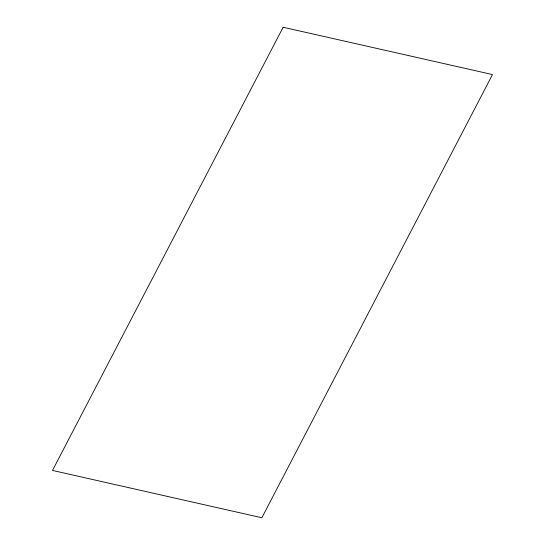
<?xml version="1.0" encoding="UTF-8"?>
<svg xmlns="http://www.w3.org/2000/svg" width="545" height="545" viewBox="0 0 545 545"><rect width="100%" height="100%" fill="white"/><g stroke="black" fill="none" stroke-linecap="round" stroke-linejoin="round"><path stroke-width="0.82" d="M283.141 27.25L52.504 470.437L261.859 517.75L492.496 74.563L283.141 27.25"/></g></svg>
